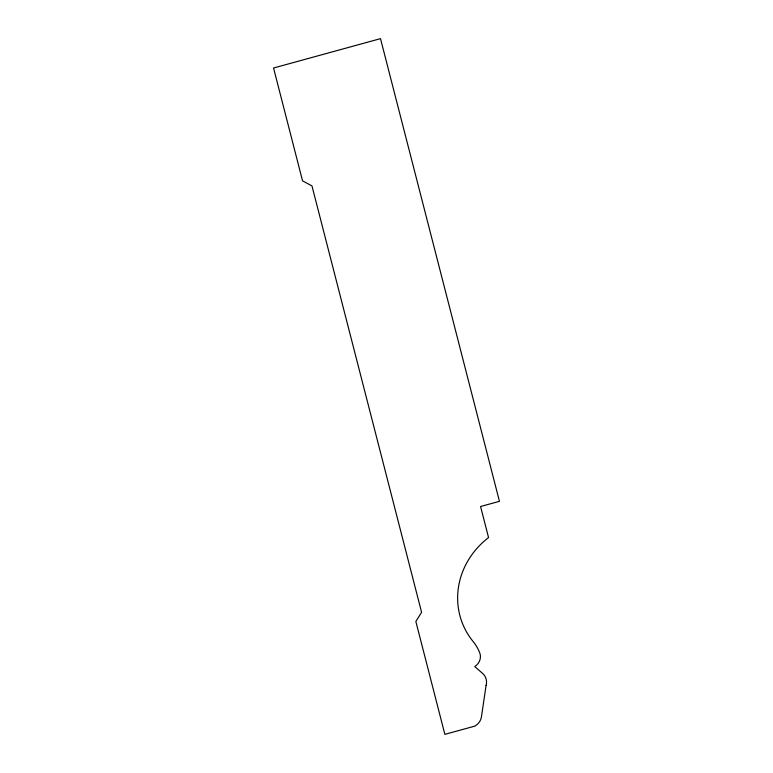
<?xml version="1.0" encoding="UTF-8"?>
<svg xmlns="http://www.w3.org/2000/svg" width="773" height="773" viewBox="0 0 773 773"><rect width="100%" height="100%" fill="white"/><g stroke="black" fill="none" stroke-linecap="round" stroke-linejoin="round"><path stroke-width="1.16" d="M486.072 685.448L481.405 717.122A12.803 11.904 -21.4 0 1 474.767 726.147L444.861 734.35L415.845 621.473L421.594 612.313L311.963 185.887L302.562 180.882L273.545 68.005L380.5 38.65L499.455 501.319L480.564 506.508L488.555 537.593A78.846 73.358 -21.4 0 0 474.033 642.624A52.4 48.757 -21.4 0 1 479.637 652.528A12.184 11.334 -21.4 0 1 474.767 666.577L482.574 673.38A13.199 12.281 -21.4 0 1 486.072 685.448"/></g></svg>
